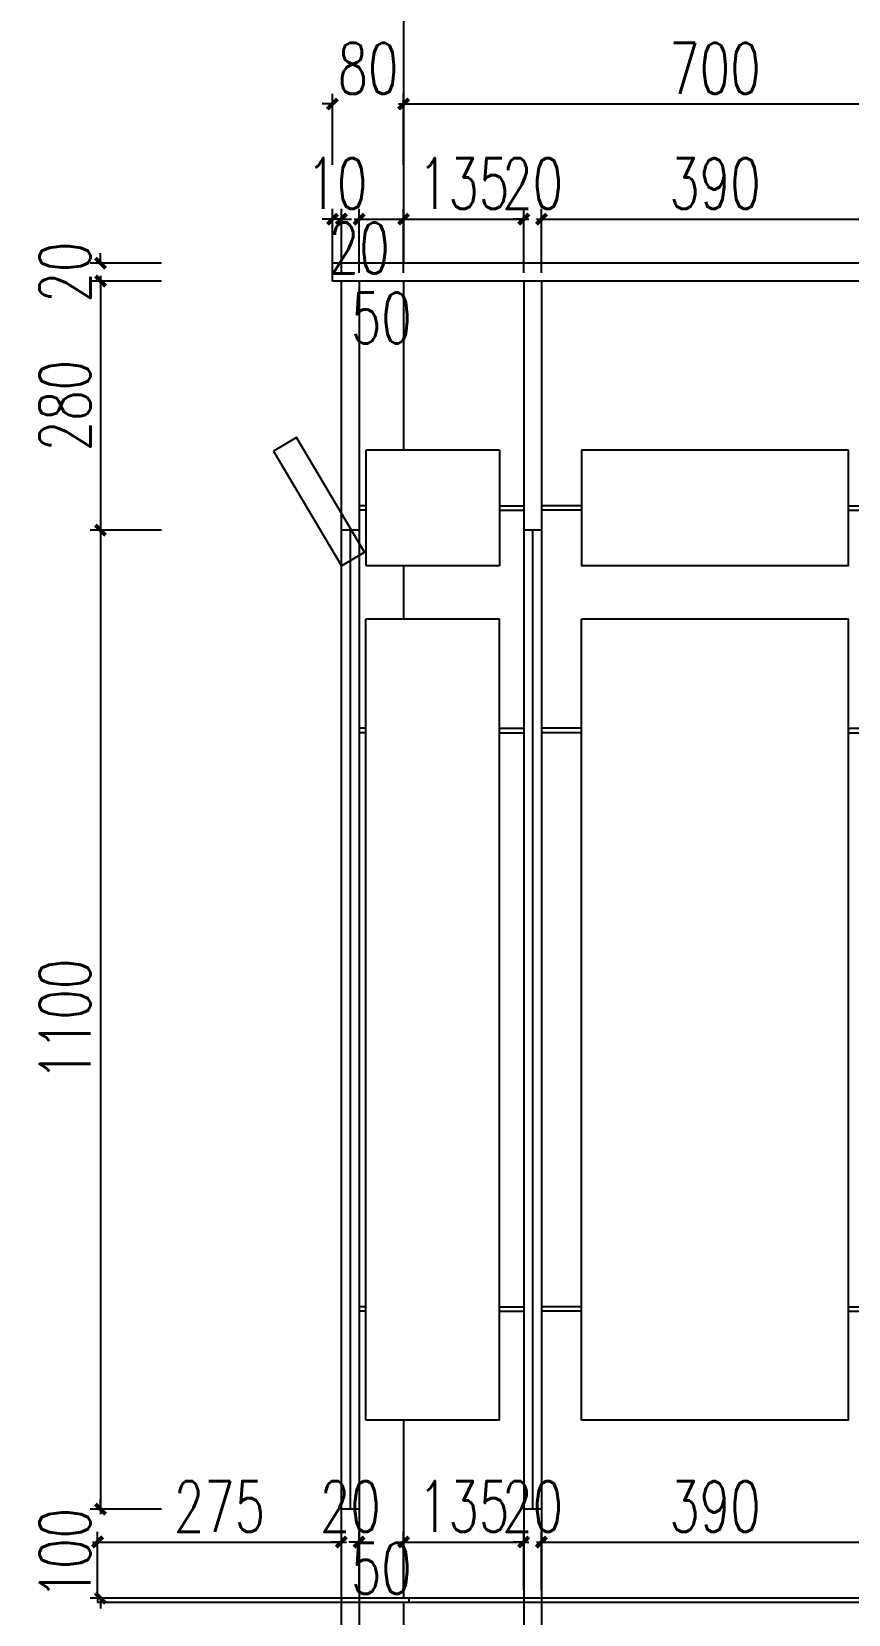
# Model space of a CAD drawing. Header units: millimetres. Extents: x 5625199 to 7433318, y -3316392 to -2552493.
# Drawn here: x 5996735 to 5997653, y -2698841 to -2697063 of the extents above; entities that cross this region are included whole.
import ezdxf

# ---------------------------------------------------------------- set-up
doc = ezdxf.new("R2010")
doc.units = ezdxf.units.MM
doc.header["$PDMODE"] = 35
doc.header["$PDSIZE"] = -10
doc.layers.add('155', color=155, linetype='Continuous')
doc.layers.add('PL-天花', color=30, linetype='Continuous')
doc.styles.add('XZC', font='SIMPLEX.SHX', dxfattribs={"width": 0.7, "bigfont": 'hztxt.shx'})
doc.styles.add('标注-尺寸', font='simplex.shx', dxfattribs={"width": 0.7})
doc.linetypes.add('LED_LINE', pattern='A,12.7,-5.08,["LED",XZC,S=2.54,R=0,X=-2.54,Y=-1.27],-6.35', length=24.13)
doc.dimstyles.new('MS55', dxfattribs={"dimscale": 0, "dimtxt": 5, "dimasz": 1, "dimexe": 1, "dimexo": 0.8, "dimgap": 1, "dimtad": 1, "dimdec": 0, "dimrnd": 5, "dimdsep": 46, "dimtxsty": '标注-尺寸', "dimblk": 'ARCHTICK', "dimcen": 0, "dimdle": 0.5, "dimclrd": 256, "dimclre": 256, "dimclrt": 50, "dimadec": 0, "dimazin": 0, "dimtfac": 1, "dimtdec": 0, "dimtix": 1, "dimtofl": 0, "dimtmove": 2, "dimatfit": 3, "dimldrblk": 'jt2', "dimfxl": 6, "dimfxlon": 1, "dimtvp": 1, "dimtolj": 1, "dimtzin": 0, "dimarcsym": 0})

# ---------------------------------------------------------------- blocks, each defined once
blk = doc.blocks.new('_ArchTick')
at = {"color": 0, "linetype": 'ByBlock', "const_width": 0.4}
blk.add_lwpolyline([(-0.5, -0.5), (0.5, 0.5)], dxfattribs=at)
blk = doc.blocks.new('*D1051')
at = {"layer": '155', "lineweight": -2, "ltscale": 500, "transparency": 16777216}
for p, q in [((5997073.2, -2697144), (5997061.7, -2697144)), ((5997073.2, -2697212.5), (5997073.2, -2697132.6)), ((5997153.2, -2697212.5), (5997153.2, -2697132.6)), ((5997153.2, -2697144), (5997164.6, -2697144))]:
    blk.add_line(p, q, dxfattribs=at)
at = {"layer": 'Defpoints', "color": 0, "transparency": 16777216}
for p in [(5997153.2, -2697144), (5997073.2, -2697323), (5997153.2, -2697323)]:
    blk.add_point(p, dxfattribs=at)
at = {"layer": '155', "linetype": 'ByBlock', "lineweight": -2, "transparency": 16777216, "xscale": 11.4180505167182, "yscale": 11.4180505167182, "zscale": 11.4180505167182}
blk.add_blockref('_ArchTick', (5997073.2, -2697144), dxfattribs=at)
at = {"layer": '155', "linetype": 'ByBlock', "lineweight": -2, "transparency": 16777216, "xscale": 11.4180505167182, "yscale": 11.4180505167182, "zscale": 11.4180505167182, "rotation": 180}
blk.add_blockref('_ArchTick', (5997153.2, -2697144), dxfattribs=at)
at = {"layer": '155', "color": 50, "ltscale": 500, "transparency": 16777216, "insert": (5997113.2, -2697104), "char_height": 57.09, "attachment_point": 5, "style": '标注-尺寸'}
blk.add_mtext('\\A1;80', dxfattribs=at)
blk = doc.blocks.new('jt2')
at = {"ltscale": 0.1}
blk.add_line((0, 0), (-1, 0), dxfattribs=at)
at = {"color": 6, "ltscale": 0.1}
blk.add_lwpolyline([(-1.22, 1.26), (-0.72, 1.5), (0.02, 0), (-0.72, -1.5), (-1.22, -1.26), (0, 0), (-1.22, 1.26)], dxfattribs=at)
blk = doc.blocks.new('*D1052')
at = {"layer": '155', "lineweight": -2, "ltscale": 500, "transparency": 16777216}
for p, q in [((5997147.5, -2697144), (5997858.9, -2697144)), ((5997153.2, -2697212.5), (5997153.2, -2697132.6)), ((5997853.2, -2697212.5), (5997853.2, -2697132.6))]:
    blk.add_line(p, q, dxfattribs=at)
at = {"layer": 'Defpoints', "color": 0, "transparency": 16777216}
for p in [(5997853.2, -2697144), (5997853.2, -2697301.5), (5997153.2, -2697323)]:
    blk.add_point(p, dxfattribs=at)
at = {"layer": '155', "linetype": 'ByBlock', "lineweight": -2, "transparency": 16777216, "xscale": 11.4180505167182, "yscale": 11.4180505167182, "zscale": 11.4180505167182, "rotation": 180}
blk.add_blockref('_ArchTick', (5997153.2, -2697144), dxfattribs=at)
at = {"layer": '155', "linetype": 'ByBlock', "lineweight": -2, "transparency": 16777216, "xscale": 11.4180505167182, "yscale": 11.4180505167182, "zscale": 11.4180505167182}
blk.add_blockref('_ArchTick', (5997853.2, -2697144), dxfattribs=at)
at = {"layer": '155', "color": 50, "ltscale": 500, "transparency": 16777216, "insert": (5997503.2, -2697104), "char_height": 57.09, "attachment_point": 5, "style": '标注-尺寸'}
blk.add_mtext('\\A1;700', dxfattribs=at)
blk = doc.blocks.new('*D1054')
at = {"layer": '155', "lineweight": -2, "ltscale": 500, "transparency": 16777216}
for p, q in [((5997073.2, -2697333.9), (5997073.2, -2697262)), ((5997083.2, -2697333.9), (5997083.2, -2697262)), ((5997073.2, -2697273.4), (5997061.7, -2697273.4)), ((5997083.2, -2697273.4), (5997094.6, -2697273.4))]:
    blk.add_line(p, q, dxfattribs=at)
at = {"layer": 'Defpoints', "color": 0, "transparency": 16777216}
for p in [(5997083.2, -2697273.4), (5997073.2, -2697343), (5997083.2, -2697343)]:
    blk.add_point(p, dxfattribs=at)
at = {"layer": '155', "linetype": 'ByBlock', "lineweight": -2, "transparency": 16777216, "xscale": 11.4180505167182, "yscale": 11.4180505167182, "zscale": 11.4180505167182}
blk.add_blockref('_ArchTick', (5997073.2, -2697273.4), dxfattribs=at)
at = {"layer": '155', "linetype": 'ByBlock', "lineweight": -2, "transparency": 16777216, "xscale": 11.4180505167182, "yscale": 11.4180505167182, "zscale": 11.4180505167182, "rotation": 180}
blk.add_blockref('_ArchTick', (5997083.2, -2697273.4), dxfattribs=at)
at = {"layer": '155', "color": 50, "ltscale": 500, "transparency": 16777216, "insert": (5997078.2, -2697233.4), "char_height": 57.09, "attachment_point": 5, "style": '标注-尺寸'}
blk.add_mtext('\\A1;10', dxfattribs=at)
blk = doc.blocks.new('*D1055')
at = {"layer": '155', "lineweight": -2, "ltscale": 500, "transparency": 16777216}
for p, q in [((5997083.2, -2697333.9), (5997083.2, -2697262)), ((5997103.2, -2697333.9), (5997103.2, -2697262)), ((5997083.2, -2697273.4), (5997071.7, -2697273.4)), ((5997103.2, -2697273.4), (5997114.6, -2697273.4))]:
    blk.add_line(p, q, dxfattribs=at)
at = {"layer": 'Defpoints', "color": 0, "transparency": 16777216}
for p in [(5997103.2, -2697273.4), (5997083.2, -2697343), (5997103.2, -2697343)]:
    blk.add_point(p, dxfattribs=at)
at = {"layer": '155', "linetype": 'ByBlock', "lineweight": -2, "transparency": 16777216, "xscale": 11.4180505167182, "yscale": 11.4180505167182, "zscale": 11.4180505167182}
blk.add_blockref('_ArchTick', (5997083.2, -2697273.4), dxfattribs=at)
at = {"layer": '155', "linetype": 'ByBlock', "lineweight": -2, "transparency": 16777216, "xscale": 11.4180505167182, "yscale": 11.4180505167182, "zscale": 11.4180505167182, "rotation": 180}
blk.add_blockref('_ArchTick', (5997103.2, -2697273.4), dxfattribs=at)
at = {"layer": '155', "color": 50, "ltscale": 500, "transparency": 16777216, "insert": (5997103.2, -2697305.9), "char_height": 57.09, "attachment_point": 5, "style": '标注-尺寸'}
blk.add_mtext('\\A1;20', dxfattribs=at)
blk = doc.blocks.new('*D1056')
at = {"layer": '155', "lineweight": -2, "ltscale": 500, "transparency": 16777216}
for p, q in [((5997103.2, -2697333.9), (5997103.2, -2697262)), ((5997153.2, -2697333.9), (5997153.2, -2697262)), ((5997097.5, -2697273.4), (5997158.9, -2697273.4))]:
    blk.add_line(p, q, dxfattribs=at)
at = {"layer": 'Defpoints', "color": 0, "transparency": 16777216}
for p in [(5997153.2, -2697273.4), (5997103.2, -2697343), (5997153.2, -2697343)]:
    blk.add_point(p, dxfattribs=at)
at = {"layer": '155', "linetype": 'ByBlock', "lineweight": -2, "transparency": 16777216, "xscale": 11.4180505167182, "yscale": 11.4180505167182, "zscale": 11.4180505167182, "rotation": 180}
blk.add_blockref('_ArchTick', (5997103.2, -2697273.4), dxfattribs=at)
at = {"layer": '155', "linetype": 'ByBlock', "lineweight": -2, "transparency": 16777216, "xscale": 11.4180505167182, "yscale": 11.4180505167182, "zscale": 11.4180505167182}
blk.add_blockref('_ArchTick', (5997153.2, -2697273.4), dxfattribs=at)
at = {"layer": '155', "color": 50, "ltscale": 500, "transparency": 16777216, "insert": (5997128.2, -2697384.5), "char_height": 57.09, "attachment_point": 5, "style": '标注-尺寸'}
blk.add_mtext('\\A1;50', dxfattribs=at)
blk = doc.blocks.new('*D1057')
at = {"layer": '155', "lineweight": -2, "ltscale": 500, "transparency": 16777216}
for p, q in [((5997153.2, -2697333.9), (5997153.2, -2697262)), ((5997288.2, -2697333.9), (5997288.2, -2697262)), ((5997147.5, -2697273.4), (5997293.9, -2697273.4))]:
    blk.add_line(p, q, dxfattribs=at)
at = {"layer": 'Defpoints', "color": 0, "transparency": 16777216}
for p in [(5997288.2, -2697273.4), (5997153.2, -2697343), (5997288.2, -2697343)]:
    blk.add_point(p, dxfattribs=at)
at = {"layer": '155', "linetype": 'ByBlock', "lineweight": -2, "transparency": 16777216, "xscale": 11.4180505167182, "yscale": 11.4180505167182, "zscale": 11.4180505167182, "rotation": 180}
blk.add_blockref('_ArchTick', (5997153.2, -2697273.4), dxfattribs=at)
at = {"layer": '155', "linetype": 'ByBlock', "lineweight": -2, "transparency": 16777216, "xscale": 11.4180505167182, "yscale": 11.4180505167182, "zscale": 11.4180505167182}
blk.add_blockref('_ArchTick', (5997288.2, -2697273.4), dxfattribs=at)
at = {"layer": '155', "color": 50, "ltscale": 500, "transparency": 16777216, "insert": (5997220.7, -2697233.4), "char_height": 57.09, "attachment_point": 5, "style": '标注-尺寸'}
blk.add_mtext('\\A1;135', dxfattribs=at)
blk = doc.blocks.new('*D1058')
at = {"layer": '155', "lineweight": -2, "ltscale": 500, "transparency": 16777216}
for p, q in [((5997288.2, -2697333.9), (5997288.2, -2697262)), ((5997308.2, -2697333.9), (5997308.2, -2697262)), ((5997288.2, -2697273.4), (5997276.7, -2697273.4)), ((5997308.2, -2697273.4), (5997319.6, -2697273.4))]:
    blk.add_line(p, q, dxfattribs=at)
at = {"layer": 'Defpoints', "color": 0, "transparency": 16777216}
for p in [(5997308.2, -2697273.4), (5997288.2, -2697343), (5997308.2, -2697343)]:
    blk.add_point(p, dxfattribs=at)
at = {"layer": '155', "linetype": 'ByBlock', "lineweight": -2, "transparency": 16777216, "xscale": 11.4180505167182, "yscale": 11.4180505167182, "zscale": 11.4180505167182}
blk.add_blockref('_ArchTick', (5997288.2, -2697273.4), dxfattribs=at)
at = {"layer": '155', "linetype": 'ByBlock', "lineweight": -2, "transparency": 16777216, "xscale": 11.4180505167182, "yscale": 11.4180505167182, "zscale": 11.4180505167182, "rotation": 180}
blk.add_blockref('_ArchTick', (5997308.2, -2697273.4), dxfattribs=at)
at = {"layer": '155', "color": 50, "ltscale": 500, "transparency": 16777216, "insert": (5997298.2, -2697233.4), "char_height": 57.09, "attachment_point": 5, "style": '标注-尺寸'}
blk.add_mtext('\\A1;20', dxfattribs=at)
blk = doc.blocks.new('*D1059')
at = {"layer": '155', "lineweight": -2, "ltscale": 500, "transparency": 16777216}
for p, q in [((5997308.2, -2697333.9), (5997308.2, -2697262)), ((5997698.2, -2697333.9), (5997698.2, -2697262)), ((5997302.5, -2697273.4), (5997703.9, -2697273.4))]:
    blk.add_line(p, q, dxfattribs=at)
at = {"layer": 'Defpoints', "color": 0, "transparency": 16777216}
for p in [(5997698.2, -2697273.4), (5997308.2, -2697343), (5997698.2, -2697343)]:
    blk.add_point(p, dxfattribs=at)
at = {"layer": '155', "linetype": 'ByBlock', "lineweight": -2, "transparency": 16777216, "xscale": 11.4180505167182, "yscale": 11.4180505167182, "zscale": 11.4180505167182, "rotation": 180}
blk.add_blockref('_ArchTick', (5997308.2, -2697273.4), dxfattribs=at)
at = {"layer": '155', "linetype": 'ByBlock', "lineweight": -2, "transparency": 16777216, "xscale": 11.4180505167182, "yscale": 11.4180505167182, "zscale": 11.4180505167182}
blk.add_blockref('_ArchTick', (5997698.2, -2697273.4), dxfattribs=at)
at = {"layer": '155', "color": 50, "ltscale": 500, "transparency": 16777216, "insert": (5997503.2, -2697233.4), "char_height": 57.09, "attachment_point": 5, "style": '标注-尺寸'}
blk.add_mtext('\\A1;390', dxfattribs=at)
blk = doc.blocks.new('*D1065')
at = {"layer": '155', "lineweight": -2, "ltscale": 500, "transparency": 16777216}
for p, q in [((5996803.4, -2698759.9), (5997088.9, -2698759.9)), ((5996809.1, -2698818.9), (5996809.1, -2698748.5)), ((5997083.2, -2698818.9), (5997083.2, -2698748.5))]:
    blk.add_line(p, q, dxfattribs=at)
at = {"layer": 'Defpoints', "color": 0, "transparency": 16777216}
for p in [(5997083.2, -2698759.9), (5996809.1, -2698828), (5997083.2, -2698828)]:
    blk.add_point(p, dxfattribs=at)
at = {"layer": '155', "linetype": 'ByBlock', "lineweight": -2, "transparency": 16777216, "xscale": 11.4180505167182, "yscale": 11.4180505167182, "zscale": 11.4180505167182, "rotation": 180}
blk.add_blockref('_ArchTick', (5996809.1, -2698759.9), dxfattribs=at)
at = {"layer": '155', "linetype": 'ByBlock', "lineweight": -2, "transparency": 16777216, "xscale": 11.4180505167182, "yscale": 11.4180505167182, "zscale": 11.4180505167182}
blk.add_blockref('_ArchTick', (5997083.2, -2698759.9), dxfattribs=at)
at = {"layer": '155', "color": 50, "ltscale": 500, "transparency": 16777216, "insert": (5996946.2, -2698720), "char_height": 57.09, "attachment_point": 5, "style": '标注-尺寸'}
blk.add_mtext('\\A1;275', dxfattribs=at)
blk = doc.blocks.new('*D1066')
at = {"layer": '155', "lineweight": -2, "ltscale": 500, "transparency": 16777216}
for p, q in [((5997083.2, -2698759.9), (5997071.7, -2698759.9)), ((5997083.2, -2698818.9), (5997083.2, -2698748.5)), ((5997103.2, -2698813.9), (5997103.2, -2698748.5)), ((5997103.2, -2698759.9), (5997114.6, -2698759.9))]:
    blk.add_line(p, q, dxfattribs=at)
at = {"layer": 'Defpoints', "color": 0, "transparency": 16777216}
for p in [(5997103.2, -2698759.9), (5997083.2, -2698828), (5997103.2, -2698823)]:
    blk.add_point(p, dxfattribs=at)
at = {"layer": '155', "linetype": 'ByBlock', "lineweight": -2, "transparency": 16777216, "xscale": 11.4180505167182, "yscale": 11.4180505167182, "zscale": 11.4180505167182}
blk.add_blockref('_ArchTick', (5997083.2, -2698759.9), dxfattribs=at)
at = {"layer": '155', "linetype": 'ByBlock', "lineweight": -2, "transparency": 16777216, "xscale": 11.4180505167182, "yscale": 11.4180505167182, "zscale": 11.4180505167182, "rotation": 180}
blk.add_blockref('_ArchTick', (5997103.2, -2698759.9), dxfattribs=at)
at = {"layer": '155', "color": 50, "ltscale": 500, "transparency": 16777216, "insert": (5997093.2, -2698720), "char_height": 57.09, "attachment_point": 5, "style": '标注-尺寸'}
blk.add_mtext('\\A1;20', dxfattribs=at)
blk = doc.blocks.new('*D1067')
at = {"layer": '155', "lineweight": -2, "ltscale": 500, "transparency": 16777216}
for p, q in [((5997103.2, -2698759.9), (5997091.7, -2698759.9)), ((5997103.2, -2698813.9), (5997103.2, -2698748.5)), ((5997153.2, -2698813.9), (5997153.2, -2698748.5)), ((5997153.2, -2698759.9), (5997164.6, -2698759.9))]:
    blk.add_line(p, q, dxfattribs=at)
at = {"layer": 'Defpoints', "color": 0, "transparency": 16777216}
for p in [(5997153.2, -2698759.9), (5997103.2, -2698823), (5997153.2, -2698823)]:
    blk.add_point(p, dxfattribs=at)
at = {"layer": '155', "linetype": 'ByBlock', "lineweight": -2, "transparency": 16777216, "xscale": 11.4180505167182, "yscale": 11.4180505167182, "zscale": 11.4180505167182}
blk.add_blockref('_ArchTick', (5997103.2, -2698759.9), dxfattribs=at)
at = {"layer": '155', "linetype": 'ByBlock', "lineweight": -2, "transparency": 16777216, "xscale": 11.4180505167182, "yscale": 11.4180505167182, "zscale": 11.4180505167182, "rotation": 180}
blk.add_blockref('_ArchTick', (5997153.2, -2698759.9), dxfattribs=at)
at = {"layer": '155', "color": 50, "ltscale": 500, "transparency": 16777216, "insert": (5997128.2, -2698789.5), "char_height": 57.09, "attachment_point": 5, "style": '标注-尺寸'}
blk.add_mtext('\\A1;50', dxfattribs=at)
blk = doc.blocks.new('*D1068')
at = {"layer": '155', "lineweight": -2, "ltscale": 500, "transparency": 16777216}
for p, q in [((5997147.5, -2698759.9), (5997293.9, -2698759.9)), ((5997153.2, -2698813.9), (5997153.2, -2698748.5)), ((5997288.2, -2698813.9), (5997288.2, -2698748.5))]:
    blk.add_line(p, q, dxfattribs=at)
at = {"layer": 'Defpoints', "color": 0, "transparency": 16777216}
for p in [(5997288.2, -2698759.9), (5997153.2, -2698823), (5997288.2, -2698823)]:
    blk.add_point(p, dxfattribs=at)
at = {"layer": '155', "linetype": 'ByBlock', "lineweight": -2, "transparency": 16777216, "xscale": 11.4180505167182, "yscale": 11.4180505167182, "zscale": 11.4180505167182, "rotation": 180}
blk.add_blockref('_ArchTick', (5997153.2, -2698759.9), dxfattribs=at)
at = {"layer": '155', "linetype": 'ByBlock', "lineweight": -2, "transparency": 16777216, "xscale": 11.4180505167182, "yscale": 11.4180505167182, "zscale": 11.4180505167182}
blk.add_blockref('_ArchTick', (5997288.2, -2698759.9), dxfattribs=at)
at = {"layer": '155', "color": 50, "ltscale": 500, "transparency": 16777216, "insert": (5997220.7, -2698720), "char_height": 57.09, "attachment_point": 5, "style": '标注-尺寸'}
blk.add_mtext('\\A1;135', dxfattribs=at)
blk = doc.blocks.new('*D1069')
at = {"layer": '155', "lineweight": -2, "ltscale": 500, "transparency": 16777216}
for p, q in [((5997288.2, -2698759.9), (5997276.7, -2698759.9)), ((5997288.2, -2698813.9), (5997288.2, -2698748.5)), ((5997308.2, -2698813.9), (5997308.2, -2698748.5)), ((5997308.2, -2698759.9), (5997319.6, -2698759.9))]:
    blk.add_line(p, q, dxfattribs=at)
at = {"layer": 'Defpoints', "color": 0, "transparency": 16777216}
for p in [(5997308.2, -2698759.9), (5997288.2, -2698823), (5997308.2, -2698823)]:
    blk.add_point(p, dxfattribs=at)
at = {"layer": '155', "linetype": 'ByBlock', "lineweight": -2, "transparency": 16777216, "xscale": 11.4180505167182, "yscale": 11.4180505167182, "zscale": 11.4180505167182}
blk.add_blockref('_ArchTick', (5997288.2, -2698759.9), dxfattribs=at)
at = {"layer": '155', "linetype": 'ByBlock', "lineweight": -2, "transparency": 16777216, "xscale": 11.4180505167182, "yscale": 11.4180505167182, "zscale": 11.4180505167182, "rotation": 180}
blk.add_blockref('_ArchTick', (5997308.2, -2698759.9), dxfattribs=at)
at = {"layer": '155', "color": 50, "ltscale": 500, "transparency": 16777216, "insert": (5997298.2, -2698720), "char_height": 57.09, "attachment_point": 5, "style": '标注-尺寸'}
blk.add_mtext('\\A1;20', dxfattribs=at)
blk = doc.blocks.new('*D1070')
at = {"layer": '155', "lineweight": -2, "ltscale": 500, "transparency": 16777216}
for p, q in [((5997302.5, -2698759.9), (5997703.9, -2698759.9)), ((5997308.2, -2698813.9), (5997308.2, -2698748.5)), ((5997698.2, -2698813.9), (5997698.2, -2698748.5))]:
    blk.add_line(p, q, dxfattribs=at)
at = {"layer": 'Defpoints', "color": 0, "transparency": 16777216}
for p in [(5997698.2, -2698759.9), (5997308.2, -2698823), (5997698.2, -2698823)]:
    blk.add_point(p, dxfattribs=at)
at = {"layer": '155', "linetype": 'ByBlock', "lineweight": -2, "transparency": 16777216, "xscale": 11.4180505167182, "yscale": 11.4180505167182, "zscale": 11.4180505167182, "rotation": 180}
blk.add_blockref('_ArchTick', (5997308.2, -2698759.9), dxfattribs=at)
at = {"layer": '155', "linetype": 'ByBlock', "lineweight": -2, "transparency": 16777216, "xscale": 11.4180505167182, "yscale": 11.4180505167182, "zscale": 11.4180505167182}
blk.add_blockref('_ArchTick', (5997698.2, -2698759.9), dxfattribs=at)
at = {"layer": '155', "color": 50, "ltscale": 500, "transparency": 16777216, "insert": (5997503.2, -2698720), "char_height": 57.09, "attachment_point": 5, "style": '标注-尺寸'}
blk.add_mtext('\\A1;390', dxfattribs=at)
blk = doc.blocks.new('*D1101')
at = {"layer": '155', "lineweight": -2, "ltscale": 500, "transparency": 16777216}
for p, q in [((5996812.5, -2697323), (5996812.5, -2697311.6)), ((5996881, -2697323), (5996801, -2697323)), ((5996881, -2697343), (5996801, -2697343)), ((5996812.5, -2697343), (5996812.5, -2697354.5))]:
    blk.add_line(p, q, dxfattribs=at)
at = {"layer": 'Defpoints', "color": 0, "transparency": 16777216}
for p in [(5997032.3, -2697323), (5996812.5, -2697343), (5997032.3, -2697343)]:
    blk.add_point(p, dxfattribs=at)
at = {"layer": '155', "linetype": 'ByBlock', "lineweight": -2, "transparency": 16777216, "xscale": 11.4180505167182, "yscale": 11.4180505167182, "zscale": 11.4180505167182}
for p, rotation in [((5996812.5, -2697323), 270), ((5996812.5, -2697343), 90)]:
    blk.add_blockref('_ArchTick', p, dxfattribs=dict(at, rotation=rotation))
at = {"layer": '155', "color": 50, "ltscale": 500, "transparency": 16777216, "insert": (5996772.5, -2697333), "char_height": 57.09, "attachment_point": 5, "rotation": 90, "style": '标注-尺寸'}
blk.add_mtext('\\A1;20', dxfattribs=at)
blk = doc.blocks.new('*D1102')
at = {"layer": '155', "lineweight": -2, "ltscale": 500, "transparency": 16777216}
for p, q in [((5996812.5, -2697337.3), (5996812.5, -2697628.7)), ((5996881, -2697343), (5996801, -2697343)), ((5996881, -2697623), (5996801, -2697623))]:
    blk.add_line(p, q, dxfattribs=at)
at = {"layer": 'Defpoints', "color": 0, "transparency": 16777216}
for p in [(5997032.3, -2697343), (5996812.5, -2697623), (5996950.6, -2697623)]:
    blk.add_point(p, dxfattribs=at)
at = {"layer": '155', "linetype": 'ByBlock', "lineweight": -2, "transparency": 16777216, "xscale": 11.4180505167182, "yscale": 11.4180505167182, "zscale": 11.4180505167182}
for p, rotation in [((5996812.5, -2697343), 90), ((5996812.5, -2697623), 270)]:
    blk.add_blockref('_ArchTick', p, dxfattribs=dict(at, rotation=rotation))
at = {"layer": '155', "color": 50, "ltscale": 500, "transparency": 16777216, "insert": (5996772.5, -2697483), "char_height": 57.09, "attachment_point": 5, "rotation": 90, "style": '标注-尺寸'}
blk.add_mtext('\\A1;280', dxfattribs=at)
blk = doc.blocks.new('*D1103')
at = {"layer": '155', "lineweight": -2, "ltscale": 500, "transparency": 16777216}
for p, q in [((5996881, -2697623), (5996801, -2697623)), ((5996812.5, -2697617.3), (5996812.5, -2698728.7)), ((5996881, -2698723), (5996801, -2698723))]:
    blk.add_line(p, q, dxfattribs=at)
at = {"layer": 'Defpoints', "color": 0, "transparency": 16777216}
for p in [(5996950.6, -2697623), (5996812.5, -2698723), (5996950.6, -2698723)]:
    blk.add_point(p, dxfattribs=at)
at = {"layer": '155', "linetype": 'ByBlock', "lineweight": -2, "transparency": 16777216, "xscale": 11.4180505167182, "yscale": 11.4180505167182, "zscale": 11.4180505167182}
for p, rotation in [((5996812.5, -2697623), 90), ((5996812.5, -2698723), 270)]:
    blk.add_blockref('_ArchTick', p, dxfattribs=dict(at, rotation=rotation))
at = {"layer": '155', "color": 50, "ltscale": 500, "transparency": 16777216, "insert": (5996772.5, -2698173), "char_height": 57.09, "attachment_point": 5, "rotation": 90, "style": '标注-尺寸'}
blk.add_mtext('\\A1;1100', dxfattribs=at)
blk = doc.blocks.new('*D1104')
at = {"layer": '155', "lineweight": -2, "ltscale": 500, "transparency": 16777216}
for p, q in [((5996881, -2698723), (5996801, -2698723)), ((5996812.5, -2698723), (5996812.5, -2698711.6)), ((5996879.9, -2698823), (5996801, -2698823)), ((5996812.5, -2698823), (5996812.5, -2698834.5))]:
    blk.add_line(p, q, dxfattribs=at)
at = {"layer": 'Defpoints', "color": 0, "transparency": 16777216}
for p in [(5996950.6, -2698723), (5996812.5, -2698823), (5996889, -2698823)]:
    blk.add_point(p, dxfattribs=at)
at = {"layer": '155', "linetype": 'ByBlock', "lineweight": -2, "transparency": 16777216, "xscale": 11.4180505167182, "yscale": 11.4180505167182, "zscale": 11.4180505167182}
for p, rotation in [((5996812.5, -2698723), 270), ((5996812.5, -2698823), 90)]:
    blk.add_blockref('_ArchTick', p, dxfattribs=dict(at, rotation=rotation))
at = {"layer": '155', "color": 50, "ltscale": 500, "transparency": 16777216, "insert": (5996772.5, -2698773), "char_height": 57.09, "attachment_point": 5, "rotation": 90, "style": '标注-尺寸'}
blk.add_mtext('\\A1;100', dxfattribs=at)

msp = doc.modelspace()

# ---------------------------------------------------------------- linework, layer by layer
at = {"layer": '155', "color": 5, "ltscale": 500}
for p, q in [((5997153.16, -2695728.04), (5997153.16, -2697323.04)), ((5997153.16, -2697343.04), (5997153.16, -2697533.04)), ((5997153.16, -2697663.04), (5997153.16, -2697723.04)), ((5997153.16, -2698623.04), (5997153.16, -2698823.04)), ((5997153.16, -2698828.04), (5997153.16, -2698908.04))]:
    msp.add_line(p, q, dxfattribs=at)
at = {"layer": '155', "color": 4, "ltscale": 500}
for p, q in [((5997933.16, -2697323.04), (5997073.16, -2697323.04)), ((5997073.16, -2697343.04), (5997073.16, -2697323.04)), ((5997933.16, -2697343.04), (5997073.16, -2697343.04)), ((5997083.16, -2697343.04), (5997083.16, -2698908.04)), ((5997103.16, -2697343.04), (5997103.16, -2698908.04)), ((5997288.16, -2697343.04), (5997288.16, -2698908.04)), ((5997308.16, -2697343.04), (5997308.16, -2698908.04)), ((5997110.84, -2697595.54), (5997103.16, -2697595.54)), ((5997110.84, -2697600.54), (5997103.16, -2697600.54)), ((5997260.84, -2697595.54), (5997288.16, -2697595.54)), ((5997260.84, -2697600.54), (5997288.16, -2697600.54)), ((5997353.04, -2697595.54), (5997308.16, -2697595.54)), ((5997353.04, -2697600.54), (5997308.16, -2697600.54)), ((5997653.16, -2697595.54), (5997698.16, -2697595.54)), ((5997653.16, -2697600.54), (5997698.16, -2697600.54)), ((5997103.16, -2697623.04), (5997083.16, -2697623.04)), ((5997308.16, -2697623.04), (5997288.16, -2697623.04)), ((5997110.84, -2697845.54), (5997103.16, -2697845.54)), ((5997110.84, -2697850.54), (5997103.16, -2697850.54)), ((5997260.84, -2697845.54), (5997288.16, -2697845.54)), ((5997260.84, -2697850.54), (5997288.16, -2697850.54)), ((5997353.04, -2697845.54), (5997308.16, -2697845.54)), ((5997353.04, -2697850.54), (5997308.16, -2697850.54)), ((5997653.16, -2697845.54), (5997698.16, -2697845.54)), ((5997653.16, -2697850.54), (5997698.16, -2697850.54)), ((5997110.84, -2698495.54), (5997103.16, -2698495.54)), ((5997260.84, -2698495.54), (5997288.16, -2698495.54)), ((5997353.04, -2698495.54), (5997308.16, -2698495.54)), ((5997653.16, -2698495.54), (5997698.16, -2698495.54)), ((5997110.84, -2698500.54), (5997103.16, -2698500.54)), ((5997260.84, -2698500.54), (5997288.16, -2698500.54)), ((5997353.04, -2698500.54), (5997308.16, -2698500.54)), ((5997653.16, -2698500.54), (5997698.16, -2698500.54)), ((5997103.16, -2698723.04), (5997083.16, -2698723.04)), ((5997308.16, -2698723.04), (5997288.16, -2698723.04)), ((5998209.15, -2698823.04), (5996809.15, -2698823.04)), ((5996809.15, -2698823.04), (5996809.15, -2698828.04)), ((5998209.15, -2698828.04), (5996809.15, -2698828.04))]:
    msp.add_line(p, q, dxfattribs=at)
at = {"layer": '155', "color": 8, "ltscale": 500}
for p, q in [((5997260.84, -2697533.04), (5997110.84, -2697533.04)), ((5997110.84, -2697533.04), (5997110.84, -2697663.04)), ((5997260.84, -2697533.04), (5997260.84, -2697663.04)), ((5997653.16, -2697533.04), (5997353.04, -2697533.04)), ((5997353.04, -2697533.04), (5997353.04, -2697663.04)), ((5997653.16, -2697663.04), (5997653.16, -2697533.04)), ((5997260.84, -2697663.04), (5997110.84, -2697663.04)), ((5997653.16, -2697663.04), (5997353.04, -2697663.04)), ((5997260.84, -2697723.04), (5997110.84, -2697723.04)), ((5997110.84, -2698623.04), (5997110.84, -2697723.04)), ((5997260.84, -2698623.04), (5997260.84, -2697723.04)), ((5997653.16, -2697723.04), (5997353.04, -2697723.04)), ((5997353.04, -2698623.04), (5997353.04, -2697723.04)), ((5997653.16, -2698623.04), (5997653.16, -2697723.04)), ((5997260.84, -2698623.04), (5997110.84, -2698623.04)), ((5997653.16, -2698623.04), (5997353.04, -2698623.04)), ((5997159.15, -2698823.04), (5997159.15, -2698828.04))]:
    msp.add_line(p, q, dxfattribs=at)
msp.add_lwpolyline([(5997006.82, -2697534.11), (5997083.48, -2697663.04), (5997109.27, -2697647.7), (5997032.6, -2697518.78)], close=True, dxfattribs=at)
at = {"layer": 'PL-天花', "color": 2, "linetype": 'LED_LINE', "ltscale": 0.3}
for p, q in [((5997093.16, -2697623.04), (5997093.16, -2698723.04)), ((5997298.16, -2697623.04), (5997298.16, -2698723.04))]:
    msp.add_line(p, q, dxfattribs=at)

# ---------------------------------------------------------------- dimensions: what is measured, and where the dimension line sits
at = {"layer": '155', "ltscale": 500}
for base, p1, p2, picture, middle in [((5997153.16, -2697143.99), (5997073.16, -2697323.04), (5997153.16, -2697323.04), '*D1051', (5997113.16, -2697104.02)), ((5997853.16, -2697143.99), (5997153.16, -2697323.04), (5997853.16, -2697301.47), '*D1052', (5997503.16, -2697104.02)), ((5997083.16, -2697273.4), (5997073.16, -2697343.04), (5997083.16, -2697343.04), '*D1054', (5997078.16, -2697233.44)), ((5997288.16, -2697273.4), (5997153.16, -2697343.04), (5997288.16, -2697343.04), '*D1057', (5997220.66, -2697233.44)), ((5997308.16, -2697273.4), (5997288.16, -2697343.04), (5997308.16, -2697343.04), '*D1058', (5997298.16, -2697233.44)), ((5997698.16, -2697273.4), (5997308.16, -2697343.04), (5997698.16, -2697343.04), '*D1059', (5997503.16, -2697233.44)), ((5997083.16, -2698759.95), (5996809.15, -2698828.04), (5997083.16, -2698828.04), '*D1065', (5996946.15, -2698719.98)), ((5997103.16, -2698759.95), (5997083.16, -2698828.04), (5997103.16, -2698823.04), '*D1066', (5997093.16, -2698719.98)), ((5997288.16, -2698759.95), (5997153.16, -2698823.04), (5997288.16, -2698823.04), '*D1068', (5997220.66, -2698719.98)), ((5997308.16, -2698759.95), (5997288.16, -2698823.04), (5997308.16, -2698823.04), '*D1069', (5997298.16, -2698719.98)), ((5997698.16, -2698759.95), (5997308.16, -2698823.04), (5997698.16, -2698823.04), '*D1070', (5997503.16, -2698719.98))]:
    dim = msp.add_linear_dim(base=base, p1=p1, p2=p2, dimstyle='MS55', override={"dimscale": 11.418051}, dxfattribs=at)
    dim.commit()
    dim.dimension.update_dxf_attribs({"geometry": picture, "text_midpoint": middle})
for base, p1, p2, picture, middle in [((5997103.16, -2697273.4), (5997083.16, -2697343.04), (5997103.16, -2697343.04), '*D1055', (5997103.16, -2697305.87)), ((5997153.16, -2697273.4), (5997103.16, -2697343.04), (5997153.16, -2697343.04), '*D1056', (5997128.16, -2697384.54)), ((5997153.16, -2698759.95), (5997103.16, -2698823.04), (5997153.16, -2698823.04), '*D1067', (5997128.16, -2698789.46))]:
    dim = msp.add_linear_dim(base=base, p1=p1, p2=p2, dimstyle='MS55', override={"dimscale": 11.418051}, dxfattribs=at)
    dim.commit()
    dim.dimension.update_dxf_attribs({"geometry": picture, "text_midpoint": middle, "dimtype": 160})
for base, p1, p2, picture, middle in [((5996812.46, -2697343.04), (5997032.34, -2697323.04), (5997032.34, -2697343.04), '*D1101', (5996772.5, -2697333.04)), ((5996812.46, -2697623.04), (5997032.34, -2697343.04), (5996950.62, -2697623.04), '*D1102', (5996772.5, -2697483.04)), ((5996812.46, -2698723.04), (5996950.62, -2697623.04), (5996950.62, -2698723.04), '*D1103', (5996772.5, -2698173.04)), ((5996812.46, -2698823.04), (5996950.62, -2698723.04), (5996889.04, -2698823.04), '*D1104', (5996772.5, -2698773.04))]:
    dim = msp.add_linear_dim(base=base, p1=p1, p2=p2, angle=90, dimstyle='MS55', override={"dimscale": 11.418051}, dxfattribs=at)
    dim.commit()
    dim.dimension.update_dxf_attribs({"geometry": picture, "text_midpoint": middle})

doc.saveas('drawing.dxf')
